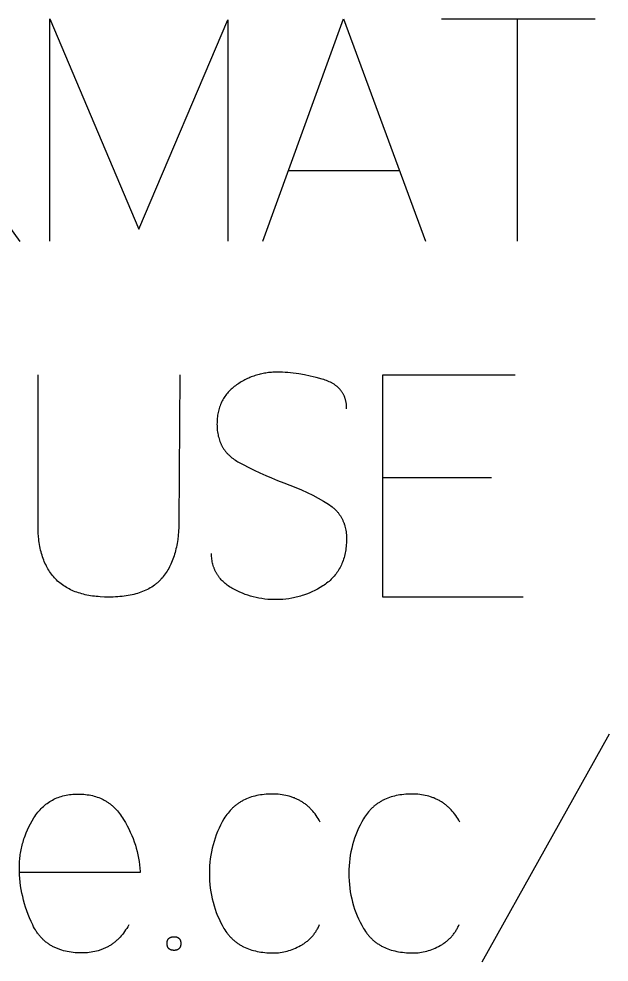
# Model space of a CAD drawing. Header units: millimetres. Extents: x -1220 to 1220, y -1930 to 4220.
# Drawn here: x 28 to 224.3, y 2958 to 3271.8 of the extents above; entities that cross this region are included whole.
import ezdxf

# ---------------------------------------------------------------- set-up
doc = ezdxf.new("R2010")
doc.units = ezdxf.units.MM
doc.layers.add('TC', color=220, linetype='CONTINUOUS', true_color=0xff00bb)

msp = doc.modelspace()

# ---------------------------------------------------------------- linework, layer by layer
at = {"layer": 'TC'}
for points in [[(38.27, 3197.84), (38.27, 3271.84), (67.87, 3201.85), (97.47, 3271.52), (97.47, 3197.84)], [(109.1, 3197.84), (135.95, 3271.84), (163.22, 3197.84)], [(168.51, 3271.84), (219.67, 3271.84)], [(193.77, 3271.84), (193.77, 3197.84)], [(2.43, 3233.46), (28.23, 3197.73)], [(117.66, 3221.41), (154.45, 3221.41)], [(81.51, 3153.44), (81.19, 3104.17), (81.16, 3102.72), (81.08, 3101.3), (80.96, 3099.92), (80.81, 3098.59), (80.71, 3097.94), (80.61, 3097.3), (80.49, 3096.67), (80.37, 3096.05), (80.23, 3095.44), (80.08, 3094.85), (79.93, 3094.26), (79.76, 3093.68), (79.58, 3093.12), (79.4, 3092.56), (79.2, 3092.01), (78.99, 3091.48), (78.77, 3090.96), (78.55, 3090.44), (78.31, 3089.94), (78.06, 3089.45), (77.8, 3088.96), (77.53, 3088.49), (77.25, 3088.03), (76.96, 3087.58), (76.66, 3087.14), (76.35, 3086.71), (76.02, 3086.29), (75.69, 3085.89), (75.35, 3085.49), (75.18, 3085.3), (75, 3085.1), (74.82, 3084.92), (74.64, 3084.73), (74.45, 3084.55), (74.26, 3084.37), (74.06, 3084.2), (73.86, 3084.03), (73.66, 3083.86), (73.45, 3083.69), (73.24, 3083.53), (73.03, 3083.37), (72.59, 3083.06), (72.14, 3082.77), (71.68, 3082.48), (71.2, 3082.21), (70.7, 3081.96), (70.19, 3081.71), (69.67, 3081.48), (69.13, 3081.26), (68.58, 3081.05), (68.02, 3080.85), (67.44, 3080.67), (66.84, 3080.5), (66.24, 3080.34), (65.61, 3080.2), (64.98, 3080.07), (64.33, 3079.95), (63.66, 3079.84), (62.98, 3079.75), (62.29, 3079.66), (61.58, 3079.59), (60.86, 3079.54), (60.12, 3079.49), (59.37, 3079.46), (57.83, 3079.44), (56.41, 3079.46), (55.05, 3079.53), (54.38, 3079.58), (53.72, 3079.64), (53.08, 3079.71), (52.44, 3079.79), (51.82, 3079.89), (51.2, 3079.99), (50.6, 3080.11), (50.01, 3080.24), (49.43, 3080.38), (48.86, 3080.53), (48.3, 3080.69), (47.76, 3080.86), (47.22, 3081.05), (46.7, 3081.24), (46.18, 3081.45), (45.68, 3081.67), (45.18, 3081.9), (44.7, 3082.14), (44.23, 3082.39), (43.77, 3082.65), (43.32, 3082.92), (42.89, 3083.21), (42.46, 3083.5), (42.04, 3083.81), (41.64, 3084.13), (41.24, 3084.45), (40.86, 3084.79), (40.49, 3085.15), (40.13, 3085.51), (39.78, 3085.88), (39.44, 3086.27), (39.11, 3086.66), (38.79, 3087.07), (38.49, 3087.49), (38.19, 3087.92), (37.91, 3088.36), (37.63, 3088.81), (37.37, 3089.27), (37.12, 3089.74), (36.88, 3090.23), (36.65, 3090.73), (36.43, 3091.23), (36.22, 3091.75), (36.02, 3092.28), (35.84, 3092.82), (35.66, 3093.37), (35.5, 3093.94), (35.34, 3094.51), (35.2, 3095.1), (35.07, 3095.69), (34.95, 3096.3), (34.84, 3096.92), (34.74, 3097.55), (34.65, 3098.19), (34.58, 3098.84), (34.51, 3099.51), (34.41, 3100.87), (34.36, 3102.27), (34.36, 3153.44)], [(137.01, 3142.13), (137, 3142.59), (136.99, 3142.82), (136.97, 3143.04), (136.96, 3143.27), (136.93, 3143.49), (136.91, 3143.71), (136.88, 3143.92), (136.85, 3144.13), (136.81, 3144.34), (136.77, 3144.55), (136.72, 3144.76), (136.67, 3144.96), (136.62, 3145.16), (136.56, 3145.36), (136.5, 3145.55), (136.43, 3145.75), (136.36, 3145.94), (136.29, 3146.13), (136.21, 3146.31), (136.13, 3146.49), (136.04, 3146.67), (135.95, 3146.85), (135.86, 3147.03), (135.76, 3147.2), (135.66, 3147.37), (135.56, 3147.54), (135.45, 3147.7), (135.33, 3147.86), (135.22, 3148.02), (135.1, 3148.18), (134.97, 3148.34), (134.84, 3148.49), (134.71, 3148.64), (134.57, 3148.79), (134.43, 3148.93), (134.29, 3149.07), (134.14, 3149.21), (133.98, 3149.35), (133.83, 3149.48), (133.67, 3149.62), (133.5, 3149.75), (133.33, 3149.87), (133.16, 3150), (132.98, 3150.12), (132.8, 3150.24), (132.62, 3150.36), (132.43, 3150.47), (132.23, 3150.58), (132.04, 3150.69), (131.84, 3150.8), (131.63, 3150.9), (131.21, 3151.1), (130.77, 3151.29), (130.32, 3151.48), (129.85, 3151.65), (129.37, 3151.81), (128.87, 3151.96), (126.87, 3152.5), (124.92, 3152.97), (122.99, 3153.37), (121.1, 3153.7), (120.16, 3153.84), (119.24, 3153.96), (118.32, 3154.06), (117.41, 3154.14), (116.51, 3154.2), (115.62, 3154.25), (114.73, 3154.27), (113.85, 3154.28), (113.37, 3154.28), (112.9, 3154.26), (112.42, 3154.24), (111.95, 3154.21), (111.48, 3154.17), (111.02, 3154.12), (110.55, 3154.07), (110.1, 3154), (109.64, 3153.92), (109.19, 3153.84), (108.74, 3153.75), (108.29, 3153.64), (107.85, 3153.53), (107.41, 3153.41), (106.97, 3153.28), (106.53, 3153.15), (106.1, 3153), (105.67, 3152.84), (105.25, 3152.68), (104.83, 3152.51), (104.41, 3152.32), (103.99, 3152.13), (103.58, 3151.93), (103.17, 3151.73), (102.76, 3151.51), (102.36, 3151.28), (101.96, 3151.05), (101.56, 3150.8), (101.17, 3150.55), (100.78, 3150.29), (100.39, 3150.02), (100.01, 3149.74), (99.63, 3149.46), (99.26, 3149.17), (98.91, 3148.87), (98.57, 3148.57), (98.24, 3148.25), (97.92, 3147.93), (97.62, 3147.61), (97.32, 3147.27), (97.04, 3146.93), (96.77, 3146.58), (96.52, 3146.22), (96.27, 3145.86), (96.04, 3145.48), (95.81, 3145.1), (95.61, 3144.72), (95.41, 3144.32), (95.22, 3143.92), (95.05, 3143.5), (94.89, 3143.09), (94.74, 3142.66), (94.6, 3142.22), (94.47, 3141.78), (94.36, 3141.33), (94.26, 3140.88), (94.17, 3140.41), (94.09, 3139.94), (94.02, 3139.46), (93.97, 3138.97), (93.93, 3138.48), (93.9, 3137.97), (93.88, 3137.46), (93.87, 3136.95), (93.88, 3136.41), (93.9, 3135.89), (93.94, 3135.38), (93.98, 3134.88), (94.05, 3134.38), (94.12, 3133.9), (94.21, 3133.42), (94.31, 3132.95), (94.43, 3132.5), (94.56, 3132.05), (94.7, 3131.61), (94.86, 3131.18), (94.94, 3130.97), (95.03, 3130.76), (95.12, 3130.55), (95.21, 3130.34), (95.31, 3130.14), (95.41, 3129.94), (95.51, 3129.74), (95.62, 3129.55), (95.73, 3129.35), (95.84, 3129.16), (95.96, 3128.97), (96.08, 3128.78), (96.21, 3128.6), (96.33, 3128.42), (96.47, 3128.24), (96.6, 3128.06), (96.74, 3127.88), (96.88, 3127.71), (97.02, 3127.54), (97.17, 3127.37), (97.32, 3127.2), (97.48, 3127.04), (97.64, 3126.88), (97.8, 3126.72), (98.13, 3126.41), (98.48, 3126.1), (98.84, 3125.81), (99.22, 3125.52), (99.6, 3125.25), (100.01, 3124.98), (100.42, 3124.72), (100.85, 3124.47), (102.62, 3123.51), (104.42, 3122.57), (106.26, 3121.66), (108.15, 3120.77), (110.07, 3119.91), (112.03, 3119.08), (114.03, 3118.27), (116.07, 3117.49), (118.11, 3116.73), (120.1, 3115.93), (122.04, 3115.1), (123.92, 3114.22), (125.76, 3113.3), (127.55, 3112.34), (129.29, 3111.34), (130.98, 3110.31), (131.39, 3110.04), (131.78, 3109.76), (132.16, 3109.47), (132.35, 3109.32), (132.53, 3109.17), (132.71, 3109.02), (132.88, 3108.86), (133.05, 3108.71), (133.22, 3108.55), (133.38, 3108.38), (133.54, 3108.22), (133.7, 3108.05), (133.85, 3107.88), (134, 3107.71), (134.14, 3107.53), (134.28, 3107.36), (134.42, 3107.18), (134.55, 3107), (134.68, 3106.81), (134.81, 3106.62), (134.93, 3106.44), (135.05, 3106.24), (135.17, 3106.05), (135.28, 3105.85), (135.39, 3105.65), (135.5, 3105.45), (135.6, 3105.25), (135.7, 3105.04), (135.79, 3104.83), (135.88, 3104.62), (135.97, 3104.41), (136.05, 3104.19), (136.13, 3103.98), (136.21, 3103.76), (136.28, 3103.53), (136.35, 3103.31), (136.41, 3103.08), (136.53, 3102.62), (136.64, 3102.14), (136.73, 3101.66), (136.81, 3101.17), (136.87, 3100.67), (136.92, 3100.15), (136.95, 3099.63), (136.97, 3099.1), (136.97, 3098.56), (136.96, 3098.01), (136.94, 3097.45), (136.9, 3096.88), (136.85, 3096.31), (136.78, 3095.75), (136.71, 3095.2), (136.62, 3094.65), (136.51, 3094.12), (136.4, 3093.59), (136.27, 3093.08), (136.13, 3092.57), (135.98, 3092.07), (135.82, 3091.59), (135.64, 3091.11), (135.45, 3090.64), (135.25, 3090.17), (135.04, 3089.72), (134.81, 3089.28), (134.57, 3088.85), (134.32, 3088.42), (134.06, 3088), (133.79, 3087.6), (133.5, 3087.2), (133.2, 3086.81), (132.88, 3086.43), (132.56, 3086.06), (132.22, 3085.7), (131.87, 3085.35), (131.51, 3085.01), (131.14, 3084.67), (130.75, 3084.35), (130.35, 3084.03), (129.94, 3083.72), (129.51, 3083.43), (129.08, 3083.14), (128.19, 3082.6), (127.29, 3082.09), (126.38, 3081.62), (125.46, 3081.19), (124.54, 3080.79), (123.6, 3080.42), (122.66, 3080.08), (122.18, 3079.93), (121.7, 3079.78), (121.22, 3079.64), (120.74, 3079.51), (120.26, 3079.39), (119.77, 3079.28), (119.28, 3079.18), (118.79, 3079.08), (117.8, 3078.91), (116.8, 3078.78), (115.79, 3078.69), (114.78, 3078.62), (113.75, 3078.59), (112.74, 3078.59), (111.74, 3078.63), (110.74, 3078.69), (109.76, 3078.79), (108.8, 3078.92), (107.84, 3079.08), (106.89, 3079.27), (105.95, 3079.49), (105.03, 3079.74), (104.11, 3080.03), (103.21, 3080.34), (102.31, 3080.69), (101.43, 3081.07), (100.56, 3081.48), (99.69, 3081.92), (98.84, 3082.4), (98.43, 3082.65), (98.02, 3082.9), (97.63, 3083.16), (97.26, 3083.43), (96.89, 3083.71), (96.54, 3083.99), (96.21, 3084.29), (95.88, 3084.58), (95.57, 3084.89), (95.28, 3085.2), (94.99, 3085.52), (94.72, 3085.85), (94.59, 3086.02), (94.46, 3086.19), (94.34, 3086.36), (94.22, 3086.53), (94.1, 3086.7), (93.99, 3086.88), (93.88, 3087.05), (93.77, 3087.23), (93.66, 3087.41), (93.56, 3087.6), (93.47, 3087.78), (93.37, 3087.97), (93.28, 3088.16), (93.19, 3088.35), (93.11, 3088.54), (93.03, 3088.73), (92.95, 3088.93), (92.88, 3089.12), (92.81, 3089.32), (92.74, 3089.52), (92.61, 3089.93), (92.5, 3090.35), (92.4, 3090.77), (92.32, 3091.2), (92.24, 3091.63), (92.18, 3092.07), (92.14, 3092.53), (92.1, 3092.98), (92.08, 3093.45), (92.08, 3093.92)], [(195.78, 3079.44), (149.06, 3079.44), (149.06, 3153.44), (193.03, 3153.44)], [(185.21, 3119.08), (149.06, 3119.08)], [(224.33, 3033.87), (181.93, 2957.97)], [(64.49, 2970.34), (64.16, 2969.77), (63.83, 2969.21), (63.49, 2968.68), (63.13, 2968.16), (62.77, 2967.66), (62.39, 2967.18), (62, 2966.71), (61.61, 2966.27), (61.2, 2965.84), (60.99, 2965.64), (60.78, 2965.43), (60.56, 2965.24), (60.35, 2965.04), (60.13, 2964.85), (59.91, 2964.67), (59.68, 2964.49), (59.46, 2964.32), (59.23, 2964.15), (58.99, 2963.98), (58.76, 2963.82), (58.52, 2963.66), (58.28, 2963.51), (58.04, 2963.36), (57.79, 2963.22), (57.54, 2963.08), (57.29, 2962.95), (57.04, 2962.82), (56.78, 2962.69), (56.52, 2962.57), (56.26, 2962.46), (56, 2962.35), (55.73, 2962.24), (55.46, 2962.14), (55.19, 2962.04), (54.91, 2961.95), (54.63, 2961.86), (54.35, 2961.77), (53.78, 2961.62), (53.2, 2961.48), (52.61, 2961.36), (52.01, 2961.26), (51.4, 2961.18), (50.77, 2961.12), (50.14, 2961.07), (49.5, 2961.05), (48.84, 2961.04), (48.11, 2961.05), (47.4, 2961.07), (46.7, 2961.12), (46.02, 2961.18), (45.35, 2961.26), (44.69, 2961.36), (44.05, 2961.48), (43.42, 2961.62), (42.81, 2961.77), (42.21, 2961.95), (41.91, 2962.04), (41.62, 2962.14), (41.33, 2962.24), (41.05, 2962.35), (40.77, 2962.46), (40.49, 2962.57), (40.22, 2962.69), (39.95, 2962.82), (39.68, 2962.95), (39.42, 2963.08), (39.16, 2963.22), (38.9, 2963.36), (38.65, 2963.51), (38.4, 2963.66), (38.16, 2963.82), (37.91, 2963.98), (37.68, 2964.15), (37.44, 2964.32), (37.21, 2964.49), (36.98, 2964.67), (36.76, 2964.85), (36.54, 2965.04), (36.32, 2965.24), (36.1, 2965.43), (35.89, 2965.64), (35.69, 2965.84), (35.48, 2966.05), (35.28, 2966.27), (35.09, 2966.49), (34.89, 2966.71), (34.7, 2966.94), (34.52, 2967.18), (34.34, 2967.42), (34.16, 2967.66), (33.98, 2967.91), (33.81, 2968.16), (33.64, 2968.42), (33.48, 2968.68), (33.16, 2969.21), (32.85, 2969.77), (32.56, 2970.34), (32.02, 2971.5), (31.52, 2972.67), (31.05, 2973.85), (30.62, 2975.02), (30.22, 2976.21), (29.85, 2977.39), (29.53, 2978.58), (29.23, 2979.77), (28.97, 2980.97), (28.74, 2982.17), (28.55, 2983.38), (28.4, 2984.59), (28.28, 2985.81), (28.19, 2987.02), (28.14, 2988.25), (28.12, 2989.47), (28.13, 2990.02), (28.14, 2990.55), (28.16, 2991.09), (28.2, 2991.63), (28.24, 2992.16), (28.29, 2992.7), (28.35, 2993.23), (28.42, 2993.76), (28.51, 2994.28), (28.6, 2994.81), (28.7, 2995.33), (28.8, 2995.86), (28.92, 2996.38), (29.05, 2996.9), (29.19, 2997.42), (29.34, 2997.93), (29.49, 2998.45), (29.66, 2998.96), (29.83, 2999.47), (30.02, 2999.98), (30.42, 3000.99), (30.86, 3002), (31.33, 3003), (31.84, 3004), (32.39, 3004.98), (32.98, 3005.97), (33.3, 3006.45), (33.62, 3006.93), (33.96, 3007.38), (34.3, 3007.82), (34.65, 3008.25), (35.01, 3008.66), (35.38, 3009.05), (35.76, 3009.43), (36.15, 3009.8), (36.55, 3010.15), (36.96, 3010.48), (37.38, 3010.8), (37.81, 3011.1), (38.24, 3011.39), (38.69, 3011.66), (39.14, 3011.91), (39.6, 3012.15), (40.08, 3012.38), (40.56, 3012.59), (41.05, 3012.78), (41.55, 3012.96), (42.06, 3013.12), (42.58, 3013.27), (43.11, 3013.4), (43.65, 3013.51), (44.2, 3013.62), (44.75, 3013.7), (45.32, 3013.77), (45.9, 3013.82), (46.48, 3013.86), (47.07, 3013.89), (47.68, 3013.89), (48.31, 3013.89), (48.93, 3013.86), (49.53, 3013.82), (50.13, 3013.76), (50.72, 3013.69), (51.3, 3013.6), (51.87, 3013.49), (52.43, 3013.37), (52.98, 3013.23), (53.51, 3013.07), (54.04, 3012.89), (54.56, 3012.7), (55.07, 3012.5), (55.32, 3012.39), (55.57, 3012.28), (55.81, 3012.16), (56.05, 3012.04), (56.29, 3011.91), (56.53, 3011.78), (56.77, 3011.65), (57, 3011.51), (57.23, 3011.36), (57.46, 3011.22), (57.68, 3011.07), (57.9, 3010.91), (58.12, 3010.75), (58.34, 3010.59), (58.55, 3010.42), (58.77, 3010.25), (58.98, 3010.08), (59.18, 3009.9), (59.59, 3009.53), (59.99, 3009.14), (60.37, 3008.73), (60.75, 3008.31), (61.12, 3007.87), (61.47, 3007.42), (61.82, 3006.95), (62.15, 3006.46), (62.48, 3005.96), (62.79, 3005.44), (63.41, 3004.39), (63.99, 3003.34), (64.53, 3002.28), (65.04, 3001.22), (65.51, 3000.16), (65.95, 2999.08), (66.34, 2998.01), (66.71, 2996.93), (67.03, 2995.84), (67.32, 2994.75), (67.57, 2993.65), (67.79, 2992.55), (67.97, 2991.45), (68.11, 2990.34), (68.22, 2989.22), (68.29, 2988.1), (68.29, 2987.78), (28.01, 2987.78)], [(128.23, 3004.59), (127.91, 3005.16), (127.57, 3005.72), (127.23, 3006.25), (126.87, 3006.77), (126.5, 3007.27), (126.12, 3007.75), (125.73, 3008.22), (125.33, 3008.66), (125.13, 3008.88), (124.92, 3009.09), (124.71, 3009.29), (124.49, 3009.5), (124.28, 3009.69), (124.06, 3009.89), (123.83, 3010.08), (123.61, 3010.26), (123.38, 3010.44), (123.15, 3010.61), (122.92, 3010.78), (122.68, 3010.95), (122.44, 3011.11), (122.2, 3011.27), (121.95, 3011.42), (121.7, 3011.57), (121.45, 3011.71), (121.2, 3011.85), (120.94, 3011.98), (120.68, 3012.11), (120.42, 3012.24), (120.16, 3012.36), (119.89, 3012.47), (119.62, 3012.59), (119.34, 3012.69), (119.07, 3012.79), (118.79, 3012.89), (118.51, 3012.99), (117.93, 3013.16), (117.35, 3013.31), (116.75, 3013.45), (116.15, 3013.57), (115.53, 3013.67), (114.9, 3013.75), (114.26, 3013.81), (113.61, 3013.86), (112.94, 3013.89), (112.27, 3013.89), (111.58, 3013.89), (110.91, 3013.86), (110.24, 3013.82), (109.59, 3013.77), (108.95, 3013.69), (108.32, 3013.6), (107.71, 3013.5), (107.1, 3013.38), (106.51, 3013.24), (105.93, 3013.09), (105.36, 3012.92), (104.81, 3012.73), (104.26, 3012.53), (103.73, 3012.32), (103.21, 3012.08), (102.7, 3011.83), (102.45, 3011.7), (102.21, 3011.57), (101.96, 3011.43), (101.72, 3011.29), (101.48, 3011.14), (101.25, 3010.99), (101.02, 3010.83), (100.79, 3010.67), (100.56, 3010.51), (100.34, 3010.34), (100.12, 3010.17), (99.9, 3010), (99.69, 3009.82), (99.48, 3009.63), (99.27, 3009.45), (99.07, 3009.26), (98.87, 3009.06), (98.67, 3008.86), (98.47, 3008.66), (98.28, 3008.45), (97.9, 3008.02), (97.54, 3007.58), (97.19, 3007.12), (96.85, 3006.65), (96.52, 3006.16), (96.2, 3005.65), (95.61, 3004.61), (95.06, 3003.56), (94.55, 3002.5), (94.07, 3001.43), (93.64, 3000.34), (93.24, 2999.24), (92.88, 2998.13), (92.55, 2997.01), (92.27, 2995.87), (92.02, 2994.72), (91.81, 2993.56), (91.64, 2992.39), (91.51, 2991.2), (91.41, 2990), (91.36, 2988.79), (91.34, 2987.57), (91.36, 2986.31), (91.41, 2985.06), (91.51, 2983.83), (91.64, 2982.62), (91.81, 2981.41), (92.02, 2980.23), (92.27, 2979.06), (92.55, 2977.9), (92.88, 2976.76), (93.24, 2975.63), (93.64, 2974.52), (94.07, 2973.42), (94.55, 2972.34), (95.06, 2971.27), (95.61, 2970.22), (96.2, 2969.18), (96.51, 2968.68), (96.83, 2968.19), (97.17, 2967.72), (97.34, 2967.49), (97.52, 2967.27), (97.7, 2967.05), (97.88, 2966.83), (98.07, 2966.62), (98.26, 2966.41), (98.45, 2966.21), (98.65, 2966.01), (98.85, 2965.81), (99.05, 2965.62), (99.25, 2965.43), (99.46, 2965.24), (99.67, 2965.06), (99.89, 2964.88), (100.11, 2964.71), (100.33, 2964.54), (100.56, 2964.38), (100.78, 2964.22), (101.02, 2964.06), (101.25, 2963.91), (101.49, 2963.76), (101.73, 2963.61), (101.97, 2963.47), (102.22, 2963.33), (102.47, 2963.2), (102.73, 2963.07), (103.25, 2962.83), (103.78, 2962.6), (104.32, 2962.38), (104.88, 2962.18), (105.45, 2962), (106.03, 2961.83), (106.63, 2961.68), (107.24, 2961.55), (107.86, 2961.43), (108.5, 2961.32), (109.15, 2961.24), (109.81, 2961.16), (110.48, 2961.11), (111.17, 2961.07), (111.87, 2961.04), (112.59, 2961.04), (113.18, 2961.05), (113.77, 2961.07), (114.36, 2961.12), (114.94, 2961.19), (115.52, 2961.27), (116.09, 2961.38), (116.67, 2961.5), (117.24, 2961.64), (117.8, 2961.81), (118.37, 2961.99), (118.93, 2962.19), (119.48, 2962.4), (120.04, 2962.64), (120.59, 2962.9), (121.13, 2963.17), (121.68, 2963.47), (121.95, 2963.62), (122.21, 2963.78), (122.47, 2963.94), (122.72, 2964.11), (122.98, 2964.28), (123.22, 2964.45), (123.46, 2964.63), (123.7, 2964.82), (123.93, 2965), (124.16, 2965.19), (124.38, 2965.39), (124.6, 2965.59), (124.82, 2965.79), (125.02, 2966), (125.23, 2966.21), (125.43, 2966.43), (125.63, 2966.65), (125.82, 2966.87), (126, 2967.1), (126.19, 2967.33), (126.36, 2967.57), (126.54, 2967.81), (126.71, 2968.06), (126.87, 2968.3), (127.03, 2968.56), (127.19, 2968.82), (127.34, 2969.08), (127.48, 2969.34), (127.62, 2969.61), (127.76, 2969.89), (127.89, 2970.16), (128.02, 2970.45)], [(174.64, 3004.59), (174.32, 3005.16), (173.98, 3005.72), (173.64, 3006.25), (173.28, 3006.77), (172.91, 3007.27), (172.53, 3007.75), (172.14, 3008.22), (171.74, 3008.66), (171.53, 3008.88), (171.33, 3009.09), (171.12, 3009.29), (170.9, 3009.5), (170.68, 3009.69), (170.46, 3009.89), (170.24, 3010.08), (170.02, 3010.26), (169.79, 3010.44), (169.56, 3010.61), (169.32, 3010.78), (169.09, 3010.95), (168.85, 3011.11), (168.61, 3011.27), (168.36, 3011.42), (168.11, 3011.57), (167.86, 3011.71), (167.61, 3011.85), (167.35, 3011.98), (167.09, 3012.11), (166.83, 3012.24), (166.56, 3012.36), (166.3, 3012.47), (166.03, 3012.59), (165.75, 3012.69), (165.48, 3012.79), (165.2, 3012.89), (164.92, 3012.99), (164.34, 3013.16), (163.76, 3013.31), (163.16, 3013.45), (162.56, 3013.57), (161.94, 3013.67), (161.31, 3013.75), (160.67, 3013.81), (160.02, 3013.86), (159.35, 3013.89), (158.68, 3013.89), (157.99, 3013.89), (157.31, 3013.86), (156.65, 3013.82), (156, 3013.77), (155.36, 3013.69), (154.73, 3013.6), (154.11, 3013.5), (153.51, 3013.38), (152.92, 3013.24), (152.34, 3013.09), (151.77, 3012.92), (151.21, 3012.73), (150.67, 3012.53), (150.14, 3012.32), (149.62, 3012.08), (149.11, 3011.83), (148.86, 3011.7), (148.61, 3011.57), (148.37, 3011.43), (148.13, 3011.29), (147.89, 3011.14), (147.66, 3010.99), (147.43, 3010.83), (147.2, 3010.67), (146.97, 3010.51), (146.75, 3010.34), (146.53, 3010.17), (146.31, 3010), (146.1, 3009.82), (145.89, 3009.63), (145.68, 3009.45), (145.48, 3009.26), (145.27, 3009.06), (145.08, 3008.86), (144.88, 3008.66), (144.69, 3008.45), (144.31, 3008.02), (143.95, 3007.58), (143.59, 3007.12), (143.25, 3006.65), (142.93, 3006.16), (142.61, 3005.65), (142.02, 3004.61), (141.47, 3003.56), (140.96, 3002.5), (140.48, 3001.43), (140.04, 3000.34), (139.65, 2999.24), (139.28, 2998.13), (138.96, 2997.01), (138.68, 2995.87), (138.43, 2994.72), (138.22, 2993.56), (138.05, 2992.39), (137.92, 2991.2), (137.82, 2990), (137.77, 2988.79), (137.75, 2987.57), (137.77, 2986.31), (137.82, 2985.06), (137.92, 2983.83), (138.05, 2982.62), (138.22, 2981.41), (138.43, 2980.23), (138.68, 2979.06), (138.96, 2977.9), (139.28, 2976.76), (139.65, 2975.63), (140.04, 2974.52), (140.48, 2973.42), (140.96, 2972.34), (141.47, 2971.27), (142.02, 2970.22), (142.61, 2969.18), (142.92, 2968.68), (143.24, 2968.19), (143.58, 2967.72), (143.75, 2967.49), (143.93, 2967.27), (144.11, 2967.05), (144.29, 2966.83), (144.48, 2966.62), (144.67, 2966.41), (144.86, 2966.21), (145.06, 2966.01), (145.25, 2965.81), (145.46, 2965.62), (145.66, 2965.43), (145.87, 2965.24), (146.08, 2965.06), (146.3, 2964.88), (146.52, 2964.71), (146.74, 2964.54), (146.96, 2964.38), (147.19, 2964.22), (147.42, 2964.06), (147.66, 2963.91), (147.9, 2963.76), (148.14, 2963.61), (148.38, 2963.47), (148.63, 2963.33), (148.88, 2963.2), (149.14, 2963.07), (149.66, 2962.83), (150.19, 2962.6), (150.73, 2962.38), (151.29, 2962.18), (151.86, 2962), (152.44, 2961.83), (153.04, 2961.68), (153.65, 2961.55), (154.27, 2961.43), (154.91, 2961.32), (155.56, 2961.24), (156.22, 2961.16), (156.89, 2961.11), (157.58, 2961.07), (158.28, 2961.04), (158.99, 2961.04), (159.59, 2961.05), (160.18, 2961.07), (160.76, 2961.12), (161.35, 2961.19), (161.93, 2961.27), (162.5, 2961.38), (163.08, 2961.5), (163.65, 2961.64), (164.21, 2961.81), (164.78, 2961.99), (165.34, 2962.19), (165.89, 2962.4), (166.45, 2962.64), (167, 2962.9), (167.54, 2963.17), (168.09, 2963.47), (168.35, 2963.62), (168.62, 2963.78), (168.88, 2963.94), (169.13, 2964.11), (169.38, 2964.28), (169.63, 2964.45), (169.87, 2964.63), (170.11, 2964.82), (170.34, 2965), (170.57, 2965.19), (170.79, 2965.39), (171.01, 2965.59), (171.22, 2965.79), (171.43, 2966), (171.64, 2966.21), (171.84, 2966.43), (172.03, 2966.65), (172.23, 2966.87), (172.41, 2967.1), (172.6, 2967.33), (172.77, 2967.57), (172.95, 2967.81), (173.12, 2968.06), (173.28, 2968.3), (173.44, 2968.56), (173.59, 2968.82), (173.74, 2969.08), (173.89, 2969.34), (174.03, 2969.61), (174.17, 2969.89), (174.3, 2970.16), (174.43, 2970.45)]]:
    msp.add_lwpolyline(points, dxfattribs=at)
msp.add_lwpolyline([(79.6, 2966.43), (79.74, 2966.43), (79.87, 2966.42), (79.94, 2966.41), (80, 2966.41), (80.06, 2966.4), (80.12, 2966.39), (80.18, 2966.38), (80.24, 2966.37), (80.3, 2966.36), (80.36, 2966.35), (80.41, 2966.34), (80.47, 2966.32), (80.52, 2966.31), (80.57, 2966.29), (80.63, 2966.27), (80.68, 2966.25), (80.73, 2966.23), (80.77, 2966.21), (80.82, 2966.19), (80.87, 2966.17), (80.91, 2966.14), (80.96, 2966.12), (81, 2966.09), (81.04, 2966.06), (81.08, 2966.03), (81.12, 2966), (81.16, 2965.97), (81.2, 2965.94), (81.23, 2965.91), (81.27, 2965.87), (81.3, 2965.84), (81.34, 2965.8), (81.37, 2965.76), (81.4, 2965.73), (81.43, 2965.69), (81.46, 2965.65), (81.48, 2965.6), (81.51, 2965.56), (81.54, 2965.52), (81.56, 2965.47), (81.58, 2965.43), (81.61, 2965.38), (81.63, 2965.33), (81.65, 2965.28), (81.67, 2965.23), (81.68, 2965.18), (81.7, 2965.13), (81.72, 2965.07), (81.73, 2965.02), (81.75, 2964.96), (81.76, 2964.91), (81.77, 2964.85), (81.78, 2964.79), (81.79, 2964.73), (81.8, 2964.67), (81.8, 2964.61), (81.81, 2964.54), (81.81, 2964.48), (81.82, 2964.34), (81.82, 2964.21), (81.82, 2964.07), (81.81, 2963.93), (81.8, 2963.79), (81.8, 2963.73), (81.79, 2963.66), (81.78, 2963.6), (81.77, 2963.54), (81.76, 2963.48), (81.75, 2963.42), (81.73, 2963.36), (81.72, 2963.3), (81.7, 2963.25), (81.68, 2963.19), (81.67, 2963.14), (81.65, 2963.08), (81.63, 2963.03), (81.61, 2962.98), (81.58, 2962.93), (81.56, 2962.88), (81.54, 2962.84), (81.51, 2962.79), (81.48, 2962.75), (81.46, 2962.7), (81.43, 2962.66), (81.4, 2962.62), (81.37, 2962.58), (81.34, 2962.54), (81.3, 2962.5), (81.27, 2962.46), (81.23, 2962.43), (81.2, 2962.39), (81.16, 2962.36), (81.12, 2962.33), (81.08, 2962.3), (81.04, 2962.27), (81, 2962.24), (80.96, 2962.21), (80.91, 2962.18), (80.87, 2962.16), (80.82, 2962.13), (80.77, 2962.11), (80.73, 2962.09), (80.68, 2962.07), (80.63, 2962.05), (80.57, 2962.03), (80.52, 2962.01), (80.47, 2961.99), (80.41, 2961.98), (80.36, 2961.96), (80.3, 2961.95), (80.24, 2961.94), (80.18, 2961.93), (80.12, 2961.92), (80.06, 2961.91), (80, 2961.9), (79.94, 2961.9), (79.87, 2961.89), (79.81, 2961.89), (79.74, 2961.88), (79.6, 2961.88), (79.46, 2961.88), (79.32, 2961.89), (79.25, 2961.9), (79.19, 2961.9), (79.12, 2961.91), (79.06, 2961.92), (79, 2961.93), (78.93, 2961.94), (78.87, 2961.95), (78.81, 2961.96), (78.75, 2961.98), (78.7, 2961.99), (78.64, 2962.01), (78.59, 2962.03), (78.53, 2962.05), (78.48, 2962.07), (78.43, 2962.09), (78.38, 2962.11), (78.33, 2962.13), (78.28, 2962.16), (78.23, 2962.18), (78.19, 2962.21), (78.14, 2962.24), (78.1, 2962.27), (78.05, 2962.3), (78.01, 2962.33), (77.97, 2962.36), (77.93, 2962.39), (77.9, 2962.43), (77.86, 2962.46), (77.82, 2962.5), (77.79, 2962.54), (77.76, 2962.58), (77.72, 2962.62), (77.69, 2962.66), (77.66, 2962.7), (77.63, 2962.75), (77.6, 2962.79), (77.58, 2962.84), (77.55, 2962.88), (77.53, 2962.93), (77.5, 2962.98), (77.48, 2963.03), (77.46, 2963.08), (77.44, 2963.14), (77.42, 2963.19), (77.41, 2963.25), (77.39, 2963.3), (77.37, 2963.36), (77.36, 2963.42), (77.35, 2963.48), (77.33, 2963.54), (77.32, 2963.6), (77.31, 2963.66), (77.31, 2963.73), (77.3, 2963.79), (77.29, 2963.86), (77.29, 2963.93), (77.28, 2964.07), (77.28, 2964.21), (77.28, 2964.34), (77.28, 2964.41), (77.29, 2964.48), (77.29, 2964.54), (77.3, 2964.61), (77.31, 2964.67), (77.31, 2964.73), (77.32, 2964.79), (77.33, 2964.85), (77.35, 2964.91), (77.36, 2964.96), (77.37, 2965.02), (77.39, 2965.07), (77.41, 2965.13), (77.42, 2965.18), (77.44, 2965.23), (77.46, 2965.28), (77.48, 2965.33), (77.5, 2965.38), (77.53, 2965.43), (77.55, 2965.47), (77.58, 2965.52), (77.6, 2965.56), (77.63, 2965.6), (77.66, 2965.65), (77.69, 2965.69), (77.72, 2965.73), (77.76, 2965.76), (77.79, 2965.8), (77.82, 2965.84), (77.86, 2965.87), (77.9, 2965.91), (77.93, 2965.94), (77.97, 2965.97), (78.01, 2966), (78.05, 2966.03), (78.1, 2966.06), (78.14, 2966.09), (78.19, 2966.12), (78.23, 2966.14), (78.28, 2966.17), (78.33, 2966.19), (78.38, 2966.21), (78.43, 2966.23), (78.48, 2966.25), (78.53, 2966.27), (78.59, 2966.29), (78.64, 2966.31), (78.7, 2966.32), (78.75, 2966.34), (78.81, 2966.35), (78.87, 2966.36), (78.93, 2966.37), (79, 2966.38), (79.06, 2966.39), (79.12, 2966.4), (79.19, 2966.41), (79.32, 2966.42), (79.46, 2966.43)], close=True, dxfattribs=at)

doc.saveas('drawing.dxf')
